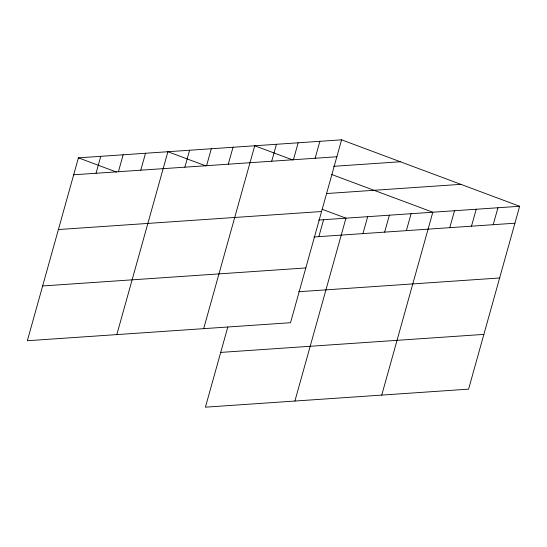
<?xml version="1.0" encoding="UTF-8"?>
<svg xmlns="http://www.w3.org/2000/svg" width="547" height="547" viewBox="0 0 547 547"><rect width="100%" height="100%" fill="white"/><g stroke="black" fill="none" stroke-linecap="round" stroke-linejoin="round"><path stroke-width="0.82" d="M341.581 139.827L78.412 157.851L27.35 340.726L290.519 322.709L341.581 139.827L519.65 206.274L468.588 389.149L205.419 407.173L227.791 327.065M96.053 173.255L100.778 156.319M118.419 171.724L123.15 154.787M140.791 170.192L145.516 153.256M116.826 334.6L167.888 151.724L206.007 165.946M184.872 167.17L189.597 150.234M206.581 165.686L211.313 148.75M228.29 164.196L233.022 147.259M203.675 328.651L254.731 145.775L292.85 159.998M271.715 161.221L276.447 144.285M293.424 159.738L298.156 142.801M315.14 158.254L319.865 141.311M318.86 236.632L323.592 219.696M294.901 401.047L345.957 218.164L322.135 209.275M362.941 233.617L367.673 216.68M384.65 232.133L389.382 215.19M406.366 230.643L411.091 213.706M381.744 395.098L432.807 212.222L331.817 174.541M449.784 227.668L454.516 210.732M471.5 226.184L476.225 209.248M493.209 224.694L497.941 207.757M73.681 174.787L336.849 156.763M333.54 166.329L400.342 161.755M326.443 193.549L460.889 184.346M58.392 229.549L321.561 211.525M318.621 220.038L519.65 206.274M313.889 236.974L514.918 223.21M42.639 285.965L305.807 267.948M298.6 291.736L499.63 277.972M220.708 352.412L483.876 334.388M78.412 157.851L116.525 172.073"/></g></svg>
